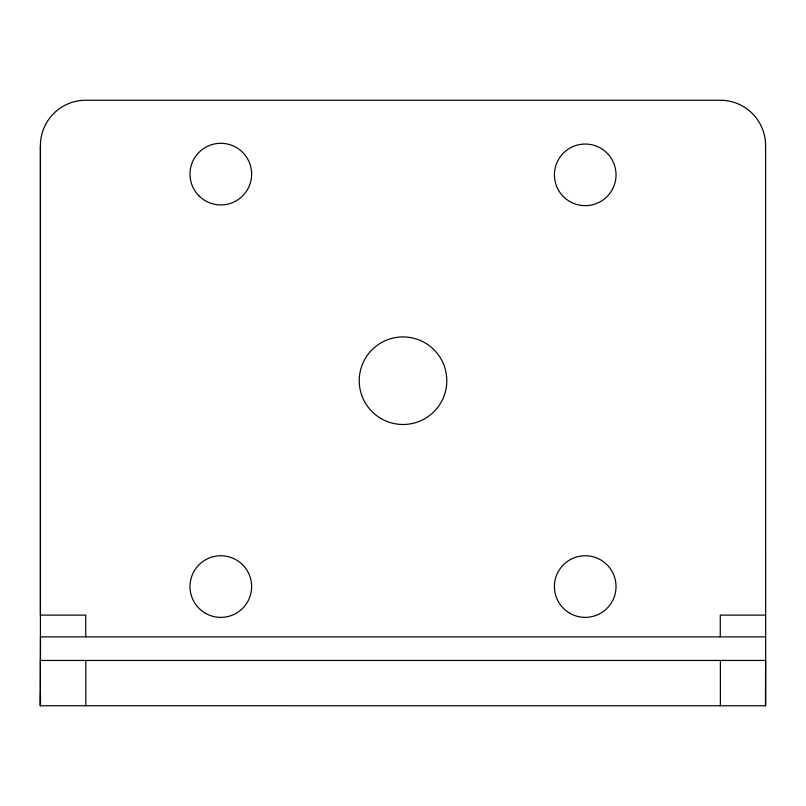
<?xml version="1.0" encoding="UTF-8"?>
<svg xmlns="http://www.w3.org/2000/svg" width="806" height="806" viewBox="0 0 806 806"><rect width="100%" height="100%" fill="white"/><g stroke="black" fill="none" stroke-linecap="round" stroke-linejoin="round"><path stroke-width="1.21" d="M40.3 705.754L40.3 660.436L765.68 660.436L765.69 705.764L40.3 705.754L40.512 636.871L765.68 636.871M40.502 705.764L40.502 694.157M765.67 660.436L765.599 145.564A45.327 45.327 0 0 0 720.272 100.236L85.748 100.236A45.327 45.327 0 0 0 40.421 145.564L40.421 615.109L85.748 615.109L85.748 636.71M40.421 660.436L40.421 145.564M720.272 636.71L720.272 615.109L765.599 615.109M765.468 705.764L765.599 660.436M720.373 660.436L720.373 705.764M85.849 660.436L85.849 705.754M563.434 196.634A30.809 30.809 0 0 0 614.978 182.821A30.809 30.809 0 0 0 577.247 145.09A30.809 30.809 0 0 0 563.434 196.634M199.022 195.908A30.819 30.819 0 0 0 250.585 182.096A30.819 30.819 0 0 0 212.834 144.345A30.819 30.819 0 0 0 199.022 195.908M381.127 418.616A43.776 43.776 0 0 0 446.796 380.704A43.776 43.776 0 0 0 381.127 342.792A43.776 43.776 0 0 0 381.127 418.616M569.812 613.245A30.819 30.819 0 0 0 616.036 586.556A30.819 30.819 0 0 0 569.812 559.868A30.819 30.819 0 0 0 569.812 613.245M205.399 613.245A30.819 30.819 0 0 0 251.633 586.556A30.819 30.819 0 0 0 205.399 559.868A30.819 30.819 0 0 0 205.399 613.245"/></g></svg>
